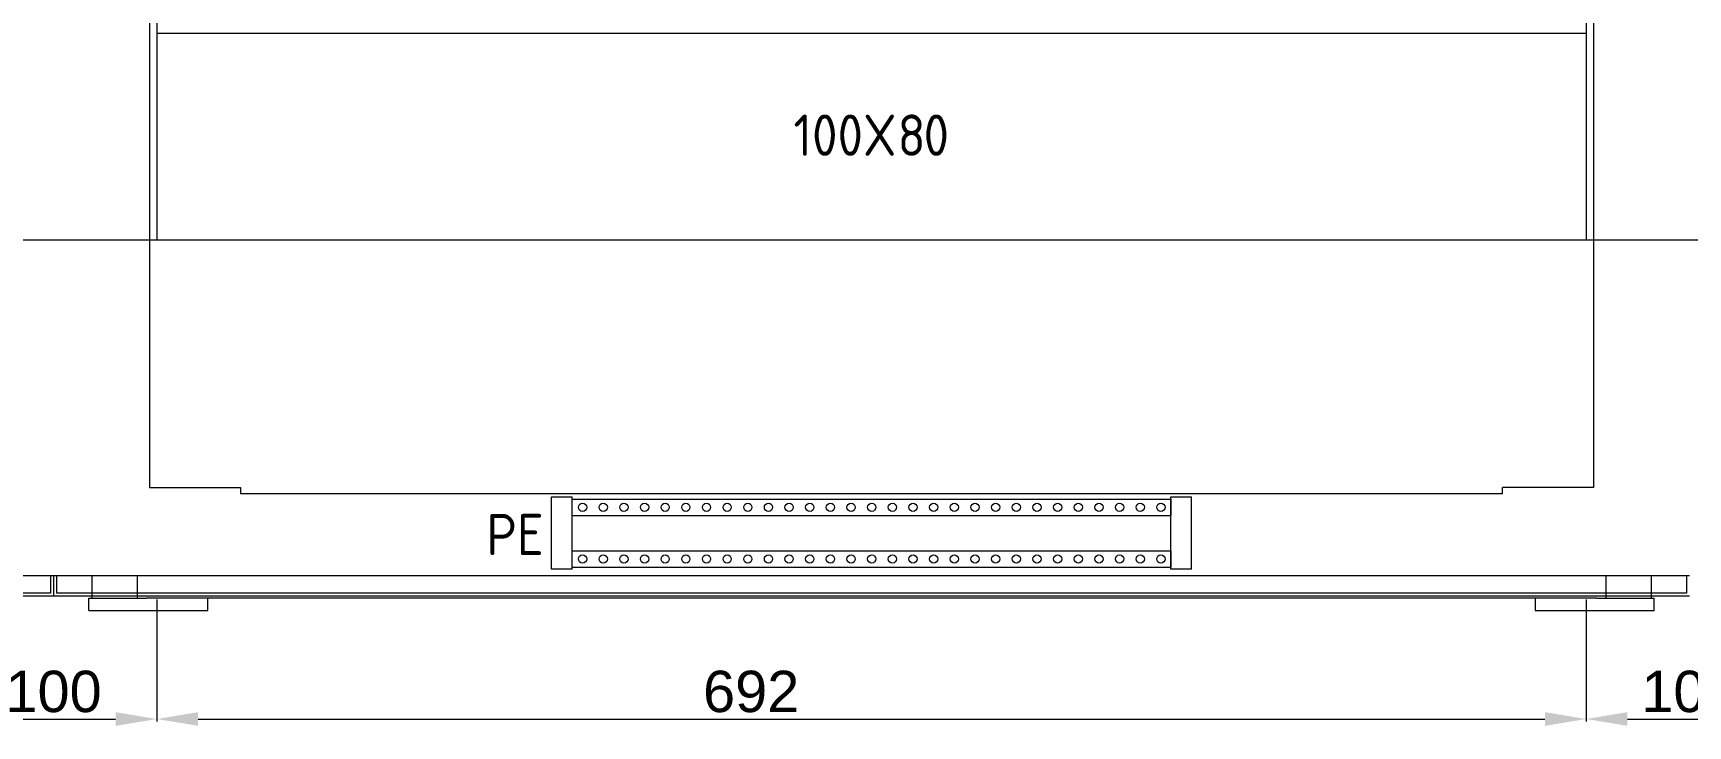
# Model space of a CAD drawing. Header units: millimetres. Extents: x 4137 to 6698, y 1400 to 3585.
# Drawn here: x 5027 to 5828, y 1400 to 1736 of the extents above; entities that cross this region are included whole.
import ezdxf
from ezdxf.enums import TextEntityAlignment as Align

# ---------------------------------------------------------------- set-up
doc = ezdxf.new("R2010")
doc.units = ezdxf.units.MM
doc.set_wipeout_variables(frame=1)
for name, color, linetype in [('000-PI-ORMAR', 2, 'Continuous'), ('000-PI_TEXT', 7, 'Continuous'), ('002-PI-Kabelska kanalica', 150, 'Continuous')]:
    doc.layers.add(name, color=color, linetype=linetype)
doc.styles.add('PI0', font='isocpeur.ttf', dxfattribs={"width": 0.9})
doc.styles.get("Standard").update_dxf_attribs({"font": 'arial.ttf'})

msp = doc.modelspace()

# ---------------------------------------------------------------- linework, layer by layer
at = {"layer": '000-PI-ORMAR', "color": 0, "linetype": 'ByBlock', "lineweight": 0}
for p, q in [((5082.95, 3405.78), (5082.95, 1515.78)), ((5781.95, 3405.78), (5781.95, 1515.78)), ((5082.95, 1515.78), (5126.95, 1515.78)), ((5126.95, 1515.78), (5126.95, 1512.78)), ((5781.95, 1515.78), (5737.95, 1515.78)), ((5737.95, 1512.78), (5737.95, 1515.78)), ((5737.95, 1512.78), (5126.95, 1512.78)), ((4244.46, 1473.28), (5036.46, 1473.28)), ((5034.95, 1473.28), (5034.95, 1464.78)), ((5036.45, 1473.28), (5036.45, 1463.28)), ((5036.46, 1473.28), (5828.46, 1473.28)), ((5037.95, 1464.78), (5037.95, 1473.28)), ((5054.95, 1473.28), (5054.95, 1462.28)), ((5076.95, 1473.28), (5076.95, 1462.28)), ((5787.95, 1473.28), (5787.95, 1462.28)), ((5809.95, 1473.28), (5809.95, 1462.28)), ((5826.95, 1473.28), (5826.95, 1464.78)), ((5034.95, 1464.78), (5017.95, 1464.78)), ((5036.45, 1463.28), (5017.95, 1463.28)), ((5054.95, 1463.28), (5036.45, 1463.28)), ((5054.95, 1464.78), (5037.95, 1464.78)), ((5053.49, 1462.28), (5054.95, 1462.28)), ((5053.49, 1456.28), (5053.49, 1462.28)), ((5809.95, 1464.78), (5054.95, 1464.78)), ((5809.95, 1463.28), (5054.95, 1463.28)), ((5054.95, 1462.28), (5059.21, 1462.28)), ((5059.21, 1462.28), (5081.32, 1462.28)), ((5783.58, 1462.28), (5081.32, 1462.28)), ((5111.14, 1456.28), (5111.14, 1462.28)), ((5753.76, 1462.28), (5753.76, 1456.28)), ((5783.58, 1462.28), (5805.69, 1462.28)), ((5805.69, 1462.28), (5809.95, 1462.28)), ((5826.95, 1464.78), (5809.95, 1464.78)), ((5828.45, 1463.28), (5809.95, 1463.28)), ((5809.95, 1462.28), (5811.41, 1462.28)), ((5811.41, 1456.28), (5811.41, 1462.28)), ((5053.49, 1456.28), (5111.14, 1456.28)), ((5753.76, 1456.28), (5811.41, 1456.28))]:
    msp.add_line(p, q, dxfattribs=at)
at = {"layer": '000-PI_TEXT', "color": 0, "linetype": 'ByBlock', "lineweight": 0, "ltscale": 0.25}
for p, q in [((5086.45, 1461.65), (5086.45, 1402.56)), ((5086.45, 1461.65), (5086.45, 1402.56)), ((5778.45, 1461.65), (5778.45, 1402.56)), ((5778.45, 1461.65), (5778.45, 1402.56)), ((5006.45, 1403.81), (5066.45, 1403.81)), ((5106.45, 1403.81), (5758.45, 1403.81)), ((5798.45, 1403.81), (5858.45, 1403.81))]:
    msp.add_line(p, q, dxfattribs=at)
at = {"layer": '000-PI_TEXT', "color": 0, "linetype": 'ByBlock', "ltscale": 0.25}
for points in [[(5066.45, 1407.14), (5066.45, 1400.48), (5086.45, 1403.81)], [(5106.45, 1407.14), (5106.45, 1400.48), (5086.45, 1403.81)], [(5758.45, 1407.14), (5758.45, 1400.48), (5778.45, 1403.81)], [(5798.45, 1407.14), (5798.45, 1400.48), (5778.45, 1403.81)]]:
    msp.add_solid(points, dxfattribs=at)
at = {"layer": '002-PI-Kabelska kanalica', "color": 0, "linetype": 'ByBlock', "lineweight": 0}
for p, q in [((5086.45, 3405.78), (5086.45, 1635.78)), ((5778.45, 3405.78), (5778.45, 1635.78)), ((5086.45, 1735.78), (5086.45, 1635.78)), ((5086.45, 1735.78), (5778.45, 1735.78)), ((5778.45, 1735.78), (5778.45, 1635.78)), ((4986.45, 1635.78), (5086.45, 1635.78)), ((5086.45, 1635.78), (5778.45, 1635.78)), ((5778.45, 1635.78), (5878.45, 1635.78))]:
    msp.add_line(p, q, dxfattribs=at)

# ---------------------------------------------------------------- texts
at = {"color": 0, "style": 'PI0', "width": 0.9}
for s, p in [('100X', (5394.65, 1676.38)), ('8', (5445.05, 1676.38)), ('0', (5457.65, 1676.38))]:
    msp.add_text(s, height=20, dxfattribs=at).set_placement(p)
at = {"color": 0, "linetype": 'ByBlock', "lineweight": 0, "style": 'PI0', "width": 0.9}
msp.add_text('PE', height=20, dxfattribs=at).set_placement((5259.86, 1493.11), align=Align.MIDDLE)
at = {"layer": '000-PI_TEXT', "color": 0, "linetype": 'ByBlock', "lineweight": 0, "ltscale": 0.25, "char_height": 20, "attachment_point": 5}
for s, insert in [('100', (5036.45, 1417.02)), ('692', (5374.2, 1417.02)), ('100', (5828.45, 1417.02))]:
    msp.add_mtext(s, dxfattribs=dict(at, insert=insert))

# ---------------------------------------------------------------- next in the draw order: wipeouts: each hides what was drawn before it
at = {"color": 0, "linetype": 'ByBlock', "lineweight": 0}
msp.add_wipeout([(5277.56, 1476.27), (5277.56, 1511.27), (5287.56, 1511.27), (5287.56, 1510.27), (5577.36, 1510.27), (5577.36, 1511.27), (5587.36, 1511.27), (5587.36, 1476.27), (5577.36, 1476.27), (5577.36, 1477.27), (5287.56, 1477.27), (5287.56, 1476.27)], dxfattribs=at)

# ---------------------------------------------------------------- next in the draw order: linework, layer by layer
at = {"color": 0, "linetype": 'ByBlock', "lineweight": 0, "ltscale": 0.25}
for p, q in [((5277.56, 1476.27), (5277.56, 1511.27)), ((5277.56, 1511.27), (5287.56, 1511.27)), ((5287.56, 1476.27), (5287.56, 1511.27)), ((5287.56, 1502.27), (5287.56, 1510.27)), ((5287.56, 1510.27), (5577.36, 1510.27)), ((5577.36, 1476.27), (5577.36, 1511.27)), ((5577.36, 1511.27), (5587.36, 1511.27)), ((5577.36, 1510.27), (5577.36, 1502.27)), ((5587.36, 1476.27), (5587.36, 1511.27)), ((5287.56, 1502.27), (5577.36, 1502.27)), ((5577.36, 1488.77), (5577.36, 1498.77)), ((5287.56, 1477.27), (5287.56, 1485.27)), ((5287.56, 1485.27), (5577.36, 1485.27)), ((5577.36, 1485.27), (5577.36, 1477.27)), ((5287.56, 1476.27), (5277.56, 1476.27)), ((5287.56, 1477.27), (5577.36, 1477.27)), ((5587.36, 1476.27), (5577.36, 1476.27))]:
    msp.add_line(p, q, dxfattribs=at)
for centre in [(5292.56, 1506.27), (5302.56, 1506.27), (5312.56, 1506.27), (5322.56, 1506.27), (5332.56, 1506.27), (5342.56, 1506.27), (5352.56, 1506.27), (5362.56, 1506.27), (5372.56, 1506.27), (5382.56, 1506.27), (5392.56, 1506.27), (5402.56, 1506.27), (5412.56, 1506.27), (5422.56, 1506.27), (5432.56, 1506.27), (5442.56, 1506.27), (5452.56, 1506.27), (5462.56, 1506.27), (5472.56, 1506.27), (5482.56, 1506.27), (5492.56, 1506.27), (5502.56, 1506.27), (5512.56, 1506.27), (5522.56, 1506.27), (5532.56, 1506.27), (5542.56, 1506.27), (5552.56, 1506.27), (5562.56, 1506.27), (5572.56, 1506.27), (5292.56, 1481.27), (5302.56, 1481.27), (5312.56, 1481.27), (5322.56, 1481.27), (5332.56, 1481.27), (5342.56, 1481.27), (5352.56, 1481.27), (5362.56, 1481.27), (5372.56, 1481.27), (5382.56, 1481.27), (5392.56, 1481.27), (5402.56, 1481.27), (5412.56, 1481.27), (5422.56, 1481.27), (5432.56, 1481.27), (5442.56, 1481.27), (5452.56, 1481.27), (5462.56, 1481.27), (5472.56, 1481.27), (5482.56, 1481.27), (5492.56, 1481.27), (5502.56, 1481.27), (5512.56, 1481.27), (5522.56, 1481.27), (5532.56, 1481.27), (5542.56, 1481.27), (5552.56, 1481.27), (5562.56, 1481.27), (5572.56, 1481.27)]:
    msp.add_circle(centre, 2, dxfattribs=at)

doc.saveas('drawing.dxf')
